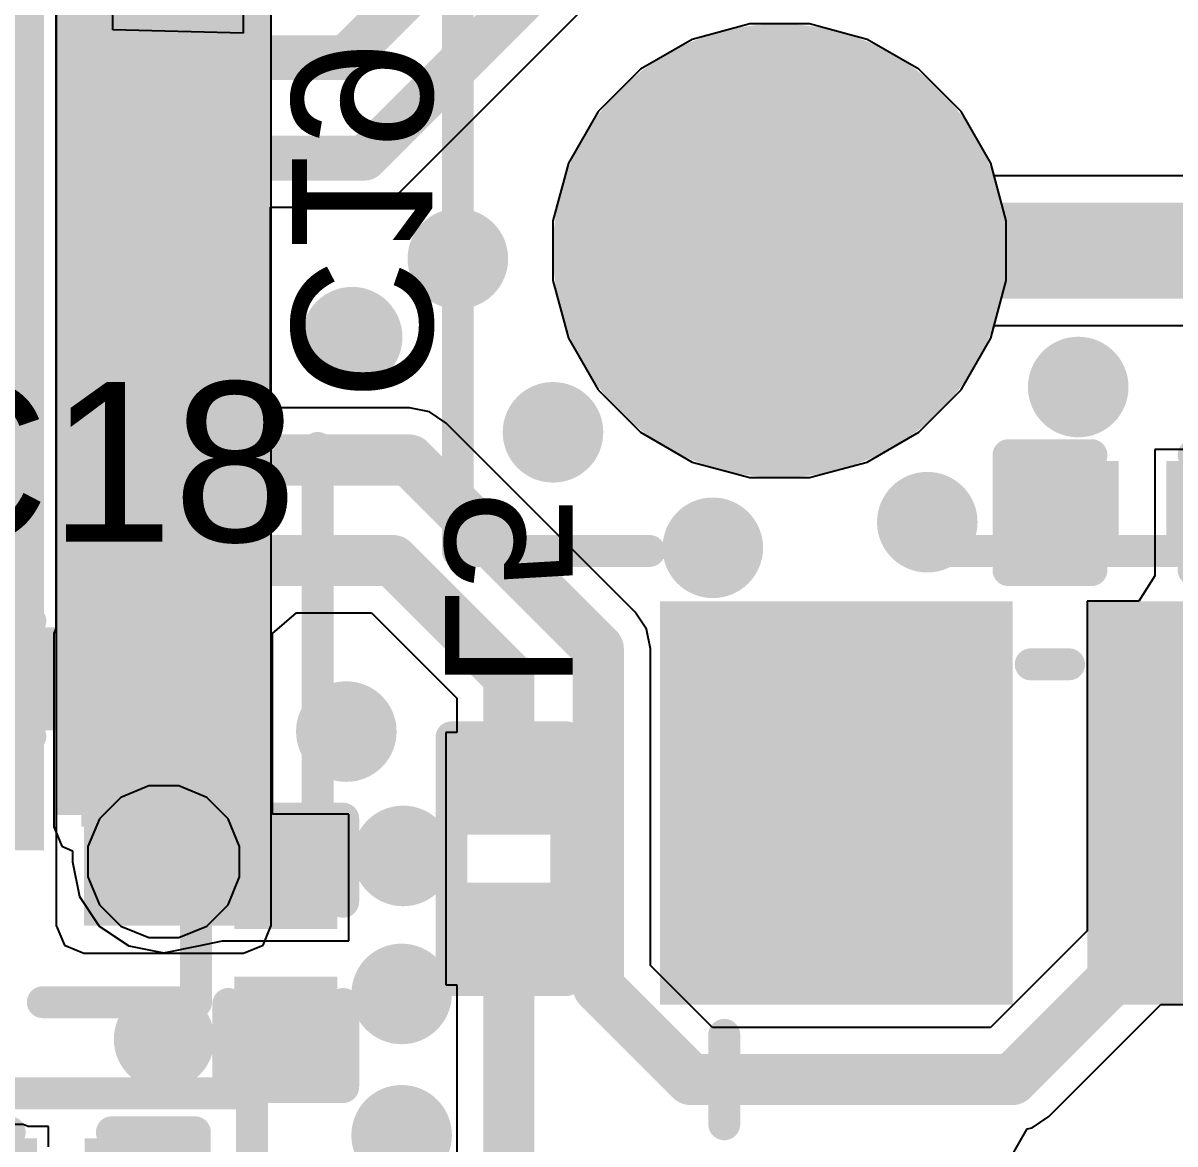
# Model space of a CAD drawing. Header units: millimetres. Extents: x -0.24 to 4.31, y -0.01 to 3.37.
# Drawn here: x 0.3059 to 0.4863, y 0.3242 to 0.4996 of the extents above; entities that cross this region are included whole.
import ezdxf

# ---------------------------------------------------------------- set-up
doc = ezdxf.new("R2010")
doc.units = ezdxf.units.MM
doc.header["$MEASUREMENT"] = 0
for name, color, linetype in [('BottomLayer', 5, 'Continuous'), ('BottomOverlay', 54, 'Continuous'), ('BottomPaste', 16, 'Continuous'), ('BottomSolder', 6, 'Continuous'), ('MidLayer1', 16, 'Continuous'), ('MidLayer2', 76, 'Continuous'), ('MultiLayer', 9, 'Continuous'), ('PadHoleLayer', 156, 'Continuous'), ('TopLayer', 1, 'Continuous'), ('TopOverlay', 2, 'Continuous'), ('TopPaste', 8, 'Continuous'), ('TopSolder', 216, 'Continuous'), ('ViaHoleLayer', 16, 'Continuous')]:
    doc.layers.add(name, color=color, linetype=linetype)
doc.styles.add('Arial', font='arial.ttf', dxfattribs={"height": 0.2})

# ---------------------------------------------------------------- blocks, each defined once
blk = doc.blocks.new('IND_0201_B_3')
at = {"layer": 'BottomLayer'}
for points in [[(-0.01574795, 0.0059055), (-0.00590545, 0.0059055), (-0.00590545, -0.0059055), (-0.01574795, -0.0059055)], [(0.00590555, 0.0059055), (0.01574805, 0.0059055), (0.01574805, -0.0059055), (0.00590555, -0.0059055)]]:
    blk.add_hatch(color=5, dxfattribs=at).paths.add_polyline_path(points)
at = {"layer": 'BottomPaste'}
for points in [[(-0.01574795, 0.0059055), (-0.00590545, 0.0059055), (-0.00590545, -0.0059055), (-0.01574795, -0.0059055)], [(0.00590555, 0.0059055), (0.01574805, 0.0059055), (0.01574805, -0.0059055), (0.00590555, -0.0059055)]]:
    blk.add_hatch(color=16, dxfattribs=at).paths.add_polyline_path(points)
at = {"layer": 'BottomSolder'}
for points in [[(-0.01791335, 0.0080709), (-0.00374005, 0.0080709), (-0.00374005, -0.0080709), (-0.01791335, -0.0080709)], [(0.00374015, 0.0080709), (0.01791345, 0.0080709), (0.01791345, -0.0080709), (0.00374015, -0.0080709)]]:
    blk.add_hatch(color=6, dxfattribs=at).paths.add_polyline_path(points)
at = {"layer": 'BottomOverlay', "const_width": 0.005}
for points in [[(-0.019, -0.009), (-0.019, 0.009)], [(0.019, 0.009), (-0.019, 0.009)], [(0.019, -0.009), (0.019, 0.009)], [(0.019, -0.009), (-0.019, -0.009)]]:
    blk.add_lwpolyline(points, dxfattribs=at)
at = {"layer": 'BottomOverlay', "const_width": 0.0025}
for points in [[(-0.02025, 0.009, 1), (-0.01775, 0.009, 1)], [(-0.02025, 0.009, 1), (-0.01775, 0.009, 1)], [(0.01775, 0.009, 1), (0.02025, 0.009, 1)], [(0.01775, 0.009, 1), (0.02025, 0.009, 1)], [(-0.02025, -0.009, 1), (-0.01775, -0.009, 1)], [(-0.02025, -0.009, 1), (-0.01775, -0.009, 1)], [(0.01775, -0.009, 1), (0.02025, -0.009, 1)], [(0.01775, -0.009, 1), (0.02025, -0.009, 1)]]:
    blk.add_lwpolyline(points, format="xyb", close=True, dxfattribs=at)
blk = doc.blocks.new('CAP_0201_B_9')
at = {"layer": 'BottomLayer'}
for points in [[(-0.0177165, 0.0059055), (-0.0059055, 0.0059055), (-0.0059055, -0.0059055), (-0.0177165, -0.0059055)], [(0.0059055, 0.0059055), (0.0177165, 0.0059055), (0.0177165, -0.0059055), (0.0059055, -0.0059055)]]:
    blk.add_hatch(color=5, dxfattribs=at).paths.add_polyline_path(points)
at = {"layer": 'BottomPaste'}
for points in [[(-0.0177165, 0.0059055), (-0.0059055, 0.0059055), (-0.0059055, -0.0059055), (-0.0177165, -0.0059055)], [(0.0059055, 0.0059055), (0.0177165, 0.0059055), (0.0177165, -0.0059055), (0.0059055, -0.0059055)]]:
    blk.add_hatch(color=16, dxfattribs=at).paths.add_polyline_path(points)
at = {"layer": 'BottomSolder'}
for points in [[(-0.0198819, 0.0080709), (-0.0037401, 0.0080709), (-0.0037401, -0.0080709), (-0.0198819, -0.0080709)], [(0.0037401, 0.0080709), (0.0198819, 0.0080709), (0.0198819, -0.0080709), (0.0037401, -0.0080709)]]:
    blk.add_hatch(color=6, dxfattribs=at).paths.add_polyline_path(points)
at = {"layer": 'BottomOverlay', "const_width": 0.005}
for points in [[(-0.008, 0.009), (-0.021, 0.009)], [(-0.021, 0.009), (-0.021, -0.009)], [(0.021, 0.009), (0.008, 0.009)], [(0.021, 0.009), (0.021, -0.009)], [(-0.008, -0.009), (-0.021, -0.009)], [(0.021, -0.009), (0.008, -0.009)]]:
    blk.add_lwpolyline(points, dxfattribs=at)
at = {"layer": 'BottomOverlay', "const_width": 0.0025}
for points in [[(-0.02225, 0.009, 1), (-0.01975, 0.009, 1)], [(-0.02225, 0.009, 1), (-0.01975, 0.009, 1)], [(-0.00925, 0.009, 1), (-0.00675, 0.009, 1)], [(0.00675, 0.009, 1), (0.00925, 0.009, 1)], [(0.01975, 0.009, 1), (0.02225, 0.009, 1)], [(0.01975, 0.009, 1), (0.02225, 0.009, 1)], [(-0.02225, -0.009, 1), (-0.01975, -0.009, 1)], [(-0.02225, -0.009, 1), (-0.01975, -0.009, 1)], [(-0.00925, -0.009, 1), (-0.00675, -0.009, 1)], [(0.00675, -0.009, 1), (0.00925, -0.009, 1)], [(0.01975, -0.009, 1), (0.02225, -0.009, 1)], [(0.01975, -0.009, 1), (0.02225, -0.009, 1)]]:
    blk.add_lwpolyline(points, format="xyb", close=True, dxfattribs=at)
blk = doc.blocks.new('HF32FA_G_005_HSL1_25')
at = {"layer": 'BottomLayer'}
h = blk.add_hatch(color=5, dxfattribs=at)
edge = h.paths.add_edge_path()
edge.add_arc((-0.3, 0.1496063), 0.031496, 0, 360)
at = {"layer": 'BottomSolder'}
h = blk.add_hatch(color=6, dxfattribs=at)
edge = h.paths.add_edge_path()
edge.add_arc((-0.3, 0.1496063), 0.035496, 0, 360)
at = {"layer": 'MidLayer1'}
h = blk.add_hatch(color=16, dxfattribs=at)
edge = h.paths.add_edge_path()
edge.add_arc((-0.3, 0.1496063), 0.031496, 0, 360)
at = {"layer": 'MidLayer2'}
h = blk.add_hatch(color=76, dxfattribs=at)
edge = h.paths.add_edge_path()
edge.add_arc((-0.3, 0.1496063), 0.031496, 0, 360)
at = {"layer": 'MultiLayer'}
h = blk.add_hatch(color=9, dxfattribs=at)
edge = h.paths.add_edge_path()
edge.add_arc((-0.3, 0.1496063), 0.031496, 0, 360)
at = {"layer": 'PadHoleLayer'}
h = blk.add_hatch(color=156, dxfattribs=at)
edge = h.paths.add_edge_path()
edge.add_arc((-0.3, 0.1496063), 0.0177165, 0, 360)
at = {"layer": 'TopLayer'}
h = blk.add_hatch(color=1, dxfattribs=at)
edge = h.paths.add_edge_path()
edge.add_arc((-0.3, 0.1496063), 0.031496, 0, 360)
at = {"layer": 'TopSolder'}
h = blk.add_hatch(color=216, dxfattribs=at)
edge = h.paths.add_edge_path()
edge.add_arc((-0.3, 0.1496063), 0.035496, 0, 360)
at = {"layer": 'TopOverlay', "const_width": 0.005}
for points in [[(-0.347, 0.2), (-0.347, 0.17)], [(-0.347, 0.2), (0.347, 0.2)], [(-0.347, 0.1292126), (-0.347, -0.127)]]:
    blk.add_lwpolyline(points, dxfattribs=at)
at = {"layer": 'TopOverlay', "const_width": 0.0025}
for points in [[(-0.34825, 0.2, 1), (-0.34575, 0.2, 1)], [(-0.34825, 0.2, 1), (-0.34575, 0.2, 1)], [(-0.34825, 0.17, 1), (-0.34575, 0.17, 1)], [(-0.34825, 0.1292126, 1), (-0.34575, 0.1292126, 1)]]:
    blk.add_lwpolyline(points, format="xyb", close=True, dxfattribs=at)
blk = doc.blocks.new('QFNWB_56__7_7__B_33')
at = {"layer": 'BottomLayer'}
for points in [[(-0.0980315, -0.1220473), (-0.0980315, -0.1476379), (-0.1066929, -0.1476379), (-0.1066929, -0.1220473)], [(-0.0822835, -0.1220473), (-0.0822835, -0.1476379), (-0.0909449, -0.1476379), (-0.0909449, -0.1220473)], [(-0.0665355, -0.1220473), (-0.0665355, -0.1476379), (-0.0751969, -0.1476379), (-0.0751969, -0.1220473)], [(-0.0507874, -0.1220473), (-0.0507874, -0.1476379), (-0.0594488, -0.1476379), (-0.0594488, -0.1220473)], [(-0.0350394, -0.1220473), (-0.0350394, -0.1476379), (-0.0437008, -0.1476379), (-0.0437008, -0.1220473)], [(-0.0192913, -0.1220473), (-0.0192913, -0.1476379), (-0.0279527, -0.1476379), (-0.0279527, -0.1220473)], [(-0.003543300000000001, -0.1220473), (-0.003543299999999999, -0.1476379), (-0.0122047, -0.1476379), (-0.0122047, -0.1220473)], [(0.0122047, -0.1220473), (0.0122047, -0.1476379), (0.003543300000000001, -0.1476379), (0.003543299999999999, -0.1220473)]]:
    blk.add_hatch(color=5, dxfattribs=at).paths.add_polyline_path(points)
at = {"layer": 'BottomPaste'}
for points in [[(-0.0980315, -0.1220473), (-0.0980315, -0.1476379), (-0.1066929, -0.1476379), (-0.1066929, -0.1220473)], [(-0.0822835, -0.1220473), (-0.0822835, -0.1476379), (-0.0909449, -0.1476379), (-0.0909449, -0.1220473)], [(-0.0665355, -0.1220473), (-0.0665355, -0.1476379), (-0.0751969, -0.1476379), (-0.0751969, -0.1220473)], [(-0.0507874, -0.1220473), (-0.0507874, -0.1476379), (-0.0594488, -0.1476379), (-0.0594488, -0.1220473)], [(-0.0350394, -0.1220473), (-0.0350394, -0.1476379), (-0.0437008, -0.1476379), (-0.0437008, -0.1220473)], [(-0.0192913, -0.1220473), (-0.0192913, -0.1476379), (-0.0279527, -0.1476379), (-0.0279527, -0.1220473)], [(-0.003543300000000001, -0.1220473), (-0.003543299999999999, -0.1476379), (-0.0122047, -0.1476379), (-0.0122047, -0.1220473)], [(0.0122047, -0.1220473), (0.0122047, -0.1476379), (0.003543300000000001, -0.1476379), (0.003543299999999999, -0.1220473)]]:
    blk.add_hatch(color=16, dxfattribs=at).paths.add_polyline_path(points)
at = {"layer": 'BottomSolder'}
for points in [[(0.1162047, 0.1162046), (0.1162047, -0.1162048), (-0.1162047, -0.1162048), (-0.1162047, 0.1162046)], [(-0.0940315, -0.1180473), (-0.0940315, -0.1516379), (-0.1106929, -0.1516379), (-0.1106929, -0.1180473)], [(-0.0782835, -0.1180473), (-0.0782835, -0.1516379), (-0.0949449, -0.1516379), (-0.0949449, -0.1180473)], [(-0.0625355, -0.1180473), (-0.0625355, -0.1516379), (-0.0791969, -0.1516379), (-0.0791969, -0.1180473)], [(-0.0467874, -0.1180473), (-0.0467874, -0.1516379), (-0.0634488, -0.1516379), (-0.0634488, -0.1180473)], [(-0.0310394, -0.1180473), (-0.0310394, -0.1516379), (-0.0477008, -0.1516379), (-0.0477008, -0.1180473)], [(-0.0152913, -0.1180473), (-0.0152913, -0.1516379), (-0.0319527, -0.1516379), (-0.0319527, -0.1180473)], [(0.0004566999999999985, -0.1180473), (0.0004567000000000015, -0.1516379), (-0.0162047, -0.1516379), (-0.0162047, -0.1180473)], [(0.0162047, -0.1180473), (0.0162047, -0.1516379), (-0.0004566999999999985, -0.1516379), (-0.0004567000000000015, -0.1180473)]]:
    blk.add_hatch(color=6, dxfattribs=at).paths.add_polyline_path(points)
at = {"layer": 'BottomOverlay', "const_width": 0.005}
for points in [[(-0.14, -0.1160001), (-0.14, -0.1400001)], [(-0.14, -0.1400001), (-0.115, -0.1400001)]]:
    blk.add_lwpolyline(points, dxfattribs=at)
at = {"layer": 'BottomOverlay', "const_width": 0.0025}
for points in [[(-0.14125, -0.1160001, 1), (-0.13875, -0.1160001, 1)], [(-0.14125, -0.1400001, 1), (-0.13875, -0.1400001, 1)], [(-0.14125, -0.1400001, 1), (-0.13875, -0.1400001, 1)], [(-0.11625, -0.1400001, 1), (-0.11375, -0.1400001, 1)]]:
    blk.add_lwpolyline(points, format="xyb", close=True, dxfattribs=at)
blk = doc.blocks.new('CAP_0201_37')
at = {"layer": 'TopLayer'}
for points in [[(-0.0177165, 0.0059055), (-0.0059055, 0.0059055), (-0.0059055, -0.0059055), (-0.0177165, -0.0059055)], [(0.0059055, 0.0059055), (0.0177165, 0.0059055), (0.0177165, -0.0059055), (0.0059055, -0.0059055)]]:
    blk.add_hatch(color=1, dxfattribs=at).paths.add_polyline_path(points)
at = {"layer": 'TopPaste'}
for points in [[(-0.0177165, 0.0059055), (-0.0059055, 0.0059055), (-0.0059055, -0.0059055), (-0.0177165, -0.0059055)], [(0.0059055, 0.0059055), (0.0177165, 0.0059055), (0.0177165, -0.0059055), (0.0059055, -0.0059055)]]:
    blk.add_hatch(color=8, dxfattribs=at).paths.add_polyline_path(points)
at = {"layer": 'TopSolder'}
for points in [[(-0.0198819, 0.0080709), (-0.0037401, 0.0080709), (-0.0037401, -0.0080709), (-0.0198819, -0.0080709)], [(0.0037401, 0.0080709), (0.0198819, 0.0080709), (0.0198819, -0.0080709), (0.0037401, -0.0080709)]]:
    blk.add_hatch(color=216, dxfattribs=at).paths.add_polyline_path(points)
at = {"layer": 'TopOverlay', "const_width": 0.005}
for points in [[(-0.021, 0.009), (-0.008, 0.009)], [(-0.021, -0.009), (-0.021, 0.009)], [(0.008, 0.009), (0.021, 0.009)], [(0.021, -0.009), (0.021, 0.009)], [(-0.021, -0.009), (-0.008, -0.009)], [(0.008, -0.009), (0.021, -0.009)]]:
    blk.add_lwpolyline(points, dxfattribs=at)
at = {"layer": 'TopOverlay', "const_width": 0.0025}
for points in [[(-0.02225, 0.009, 1), (-0.01975, 0.009, 1)], [(-0.02225, 0.009, 1), (-0.01975, 0.009, 1)], [(-0.00925, 0.009, 1), (-0.00675, 0.009, 1)], [(0.00675, 0.009, 1), (0.00925, 0.009, 1)], [(0.01975, 0.009, 1), (0.02225, 0.009, 1)], [(0.01975, 0.009, 1), (0.02225, 0.009, 1)], [(-0.02225, -0.009, 1), (-0.01975, -0.009, 1)], [(-0.02225, -0.009, 1), (-0.01975, -0.009, 1)], [(-0.00925, -0.009, 1), (-0.00675, -0.009, 1)], [(0.00675, -0.009, 1), (0.00925, -0.009, 1)], [(0.01975, -0.009, 1), (0.02225, -0.009, 1)], [(0.01975, -0.009, 1), (0.02225, -0.009, 1)]]:
    blk.add_lwpolyline(points, format="xyb", close=True, dxfattribs=at)
blk = doc.blocks.new('X322540MPB4SI__B_39')
at = {"layer": 'BottomLayer'}
for points in [[(-0.07086615, 0.05708655), (-0.01574805, 0.05708655), (-0.01574805, 0.00984245), (-0.07086615, 0.00984245)], [(0.01574805, 0.05708655), (0.07086615, 0.05708655), (0.07086615, 0.00984245), (0.01574805, 0.00984245)], [(-0.07086615, -0.00984255), (-0.01574805, -0.00984255), (-0.01574805, -0.05708665), (-0.07086615, -0.05708665)], [(0.01574805, -0.00984255), (0.07086615, -0.00984255), (0.07086615, -0.05708665), (0.01574805, -0.05708665)]]:
    blk.add_hatch(color=5, dxfattribs=at).paths.add_polyline_path(points)
at = {"layer": 'BottomPaste'}
for points in [[(-0.07086615, 0.05708655), (-0.01574805, 0.05708655), (-0.01574805, 0.00984245), (-0.07086615, 0.00984245)], [(0.01574805, 0.05708655), (0.07086615, 0.05708655), (0.07086615, 0.00984245), (0.01574805, 0.00984245)], [(-0.07086615, -0.00984255), (-0.01574805, -0.00984255), (-0.01574805, -0.05708665), (-0.07086615, -0.05708665)], [(0.01574805, -0.00984255), (0.07086615, -0.00984255), (0.07086615, -0.05708665), (0.01574805, -0.05708665)]]:
    blk.add_hatch(color=16, dxfattribs=at).paths.add_polyline_path(points)
at = {"layer": 'BottomSolder'}
for points in [[(-0.07486615, 0.06108655), (-0.01174805, 0.06108655), (-0.01174805, 0.00584245), (-0.07486615, 0.00584245)], [(0.01174805, 0.06108655), (0.07486615, 0.06108655), (0.07486615, 0.00584245), (0.01174805, 0.00584245)], [(-0.07486615, -0.00584255), (-0.01174805, -0.00584255), (-0.01174805, -0.06108665), (-0.07486615, -0.06108665)], [(0.01174805, -0.00584255), (0.07486615, -0.00584255), (0.07486615, -0.06108665), (0.01174805, -0.06108665)]]:
    blk.add_hatch(color=6, dxfattribs=at).paths.add_polyline_path(points)
at = {"layer": 'BottomOverlay', "const_width": 0.005}
for points in [[(-0.007, 0.0509999), (0.007, 0.0509999)], [(-0.065, 0.003), (-0.065, -0.003)], [(0.065, 0.003), (0.065, -0.003)], [(-0.007, -0.051), (0.007, -0.051)]]:
    blk.add_lwpolyline(points, dxfattribs=at)
at = {"layer": 'BottomOverlay', "const_width": 0.0025}
for points in [[(-0.00825, 0.0509999, 1), (-0.00575, 0.0509999, 1)], [(0.00575, 0.0509999, 1), (0.00825, 0.0509999, 1)], [(-0.06625, 0.003, 1), (-0.06375, 0.003, 1)], [(0.06375, 0.003, 1), (0.06625, 0.003, 1)], [(-0.06625, -0.003, 1), (-0.06375, -0.003, 1)], [(0.06375, -0.003, 1), (0.06625, -0.003, 1)], [(-0.00825, -0.051, 1), (-0.00575, -0.051, 1)], [(0.00575, -0.051, 1), (0.00825, -0.051, 1)]]:
    blk.add_lwpolyline(points, format="xyb", close=True, dxfattribs=at)
blk = doc.blocks.new('SOT_23_B_55')
at = {"layer": 'BottomLayer'}
for points in [[(-0.05354335, 0.05748035), (-0.02125985, 0.05748035), (-0.02125985, 0.02125985), (-0.05354335, 0.02125985)], [(0.02125985, 0.05748035), (0.05354335, 0.05748035), (0.05354335, 0.02125985), (0.02125985, 0.02125985)], [(-0.01614175, -0.02125985), (0.01614175, -0.02125985), (0.01614175, -0.05748035), (-0.01614175, -0.05748035)]]:
    blk.add_hatch(color=5, dxfattribs=at).paths.add_polyline_path(points)
at = {"layer": 'BottomPaste'}
for points in [[(-0.05354335, 0.05748035), (-0.02125985, 0.05748035), (-0.02125985, 0.02125985), (-0.05354335, 0.02125985)], [(0.02125985, 0.05748035), (0.05354335, 0.05748035), (0.05354335, 0.02125985), (0.02125985, 0.02125985)], [(-0.01614175, -0.02125985), (0.01614175, -0.02125985), (0.01614175, -0.05748035), (-0.01614175, -0.05748035)]]:
    blk.add_hatch(color=16, dxfattribs=at).paths.add_polyline_path(points)
at = {"layer": 'BottomSolder'}
for points in [[(-0.05754335, 0.06148035), (-0.01725985, 0.06148035), (-0.01725985, 0.01725985), (-0.05754335, 0.01725985)], [(0.01725985, 0.06148035), (0.05754335, 0.06148035), (0.05754335, 0.01725985), (0.01725985, 0.01725985)], [(-0.02014175, -0.01725985), (0.02014175, -0.01725985), (0.02014175, -0.06148035), (-0.02014175, -0.06148035)]]:
    blk.add_hatch(color=6, dxfattribs=at).paths.add_polyline_path(points)
at = {"layer": 'BottomOverlay', "const_width": 0.005}
for points in [[(-0.066, 0.041), (-0.066, 0.051)], [(-0.066, 0.051), (-0.061, 0.046)], [(-0.066, 0.041), (-0.061, 0.046)], [(-0.013, 0.031), (0.013, 0.031)], [(-0.061, -0.032), (-0.061, 0.023)], [(0.061, -0.032), (0.061, 0.023)], [(-0.061, -0.032), (-0.022, -0.032)], [(0.022, -0.032), (0.061, -0.032)]]:
    blk.add_lwpolyline(points, dxfattribs=at)
at = {"layer": 'BottomOverlay', "const_width": 0.0025}
for points in [[(-0.06725, 0.051, 1), (-0.06475, 0.051, 1)], [(-0.06725, 0.051, 1), (-0.06475, 0.051, 1)], [(-0.06225, 0.046, 1), (-0.05975, 0.046, 1)], [(-0.06225, 0.046, 1), (-0.05975, 0.046, 1)], [(-0.06725, 0.041, 1), (-0.06475, 0.041, 1)], [(-0.06725, 0.041, 1), (-0.06475, 0.041, 1)], [(-0.01425, 0.031, 1), (-0.01175, 0.031, 1)], [(0.01175, 0.031, 1), (0.01425, 0.031, 1)], [(-0.06225, 0.023, 1), (-0.05975, 0.023, 1)], [(0.05975, 0.023, 1), (0.06225, 0.023, 1)], [(-0.06225, -0.032, 1), (-0.05975, -0.032, 1)], [(-0.06225, -0.032, 1), (-0.05975, -0.032, 1)], [(-0.02325, -0.032, 1), (-0.02075, -0.032, 1)], [(0.02075, -0.032, 1), (0.02325, -0.032, 1)], [(0.05975, -0.032, 1), (0.06225, -0.032, 1)], [(0.05975, -0.032, 1), (0.06225, -0.032, 1)]]:
    blk.add_lwpolyline(points, format="xyb", close=True, dxfattribs=at)
blk = doc.blocks.new('CAP_0201_B_64')
at = {"layer": 'BottomLayer'}
for points in [[(-0.0177165, 0.0059055), (-0.0059055, 0.0059055), (-0.0059055, -0.0059055), (-0.0177165, -0.0059055)], [(0.0059055, 0.0059055), (0.0177165, 0.0059055), (0.0177165, -0.0059055), (0.0059055, -0.0059055)]]:
    blk.add_hatch(color=5, dxfattribs=at).paths.add_polyline_path(points)
at = {"layer": 'BottomPaste'}
for points in [[(-0.0177165, 0.0059055), (-0.0059055, 0.0059055), (-0.0059055, -0.0059055), (-0.0177165, -0.0059055)], [(0.0059055, 0.0059055), (0.0177165, 0.0059055), (0.0177165, -0.0059055), (0.0059055, -0.0059055)]]:
    blk.add_hatch(color=16, dxfattribs=at).paths.add_polyline_path(points)
at = {"layer": 'BottomSolder'}
for points in [[(-0.0198819, 0.0080709), (-0.0037401, 0.0080709), (-0.0037401, -0.0080709), (-0.0198819, -0.0080709)], [(0.0037401, 0.0080709), (0.0198819, 0.0080709), (0.0198819, -0.0080709), (0.0037401, -0.0080709)]]:
    blk.add_hatch(color=6, dxfattribs=at).paths.add_polyline_path(points)
at = {"layer": 'BottomOverlay', "const_width": 0.005}
for points in [[(-0.021, 0.009), (-0.008, 0.009)], [(-0.021, -0.009), (-0.021, 0.009)], [(0.008, 0.009), (0.021, 0.009)], [(0.021, -0.009), (0.021, 0.009)], [(-0.021, -0.009), (-0.008, -0.009)], [(0.008, -0.009), (0.021, -0.009)]]:
    blk.add_lwpolyline(points, dxfattribs=at)
at = {"layer": 'BottomOverlay', "const_width": 0.0025}
for points in [[(-0.02225, 0.009, 1), (-0.01975, 0.009, 1)], [(-0.02225, 0.009, 1), (-0.01975, 0.009, 1)], [(-0.00925, 0.009, 1), (-0.00675, 0.009, 1)], [(0.00675, 0.009, 1), (0.00925, 0.009, 1)], [(0.01975, 0.009, 1), (0.02225, 0.009, 1)], [(0.01975, 0.009, 1), (0.02225, 0.009, 1)], [(-0.02225, -0.009, 1), (-0.01975, -0.009, 1)], [(-0.02225, -0.009, 1), (-0.01975, -0.009, 1)], [(-0.00925, -0.009, 1), (-0.00675, -0.009, 1)], [(0.00675, -0.009, 1), (0.00925, -0.009, 1)], [(0.01975, -0.009, 1), (0.02225, -0.009, 1)], [(0.01975, -0.009, 1), (0.02225, -0.009, 1)]]:
    blk.add_lwpolyline(points, format="xyb", close=True, dxfattribs=at)
blk = doc.blocks.new('CAP_0201_B_69')
at = {"layer": 'BottomLayer'}
for points in [[(-0.0177165, 0.0059055), (-0.0059055, 0.0059055), (-0.0059055, -0.0059055), (-0.0177165, -0.0059055)], [(0.0059055, 0.0059055), (0.0177165, 0.0059055), (0.0177165, -0.0059055), (0.0059055, -0.0059055)]]:
    blk.add_hatch(color=5, dxfattribs=at).paths.add_polyline_path(points)
at = {"layer": 'BottomPaste'}
for points in [[(-0.0177165, 0.0059055), (-0.0059055, 0.0059055), (-0.0059055, -0.0059055), (-0.0177165, -0.0059055)], [(0.0059055, 0.0059055), (0.0177165, 0.0059055), (0.0177165, -0.0059055), (0.0059055, -0.0059055)]]:
    blk.add_hatch(color=16, dxfattribs=at).paths.add_polyline_path(points)
at = {"layer": 'BottomSolder'}
for points in [[(-0.0198819, 0.0080709), (-0.0037401, 0.0080709), (-0.0037401, -0.0080709), (-0.0198819, -0.0080709)], [(0.0037401, 0.0080709), (0.0198819, 0.0080709), (0.0198819, -0.0080709), (0.0037401, -0.0080709)]]:
    blk.add_hatch(color=6, dxfattribs=at).paths.add_polyline_path(points)
at = {"layer": 'BottomOverlay', "const_width": 0.005}
for points in [[(-0.021, 0.009), (-0.021, -0.009)], [(-0.021, 0.009), (-0.008, 0.009)], [(0.008, 0.009), (0.021, 0.009)], [(0.021, 0.009), (0.021, -0.009)], [(-0.021, -0.009), (-0.008, -0.009)], [(0.008, -0.009), (0.021, -0.009)]]:
    blk.add_lwpolyline(points, dxfattribs=at)
at = {"layer": 'BottomOverlay', "const_width": 0.0025}
for points in [[(-0.02225, 0.009, 1), (-0.01975, 0.009, 1)], [(-0.02225, 0.009, 1), (-0.01975, 0.009, 1)], [(-0.00925, 0.009, 1), (-0.00675, 0.009, 1)], [(0.00675, 0.009, 1), (0.00925, 0.009, 1)], [(0.01975, 0.009, 1), (0.02225, 0.009, 1)], [(0.01975, 0.009, 1), (0.02225, 0.009, 1)], [(-0.02225, -0.009, 1), (-0.01975, -0.009, 1)], [(-0.02225, -0.009, 1), (-0.01975, -0.009, 1)], [(-0.00925, -0.009, 1), (-0.00675, -0.009, 1)], [(0.00675, -0.009, 1), (0.00925, -0.009, 1)], [(0.01975, -0.009, 1), (0.02225, -0.009, 1)], [(0.01975, -0.009, 1), (0.02225, -0.009, 1)]]:
    blk.add_lwpolyline(points, format="xyb", close=True, dxfattribs=at)

msp = doc.modelspace()

# ---------------------------------------------------------------- hatches: boundary and pattern name
at = {"layer": 'BottomLayer'}
h = msp.add_hatch(color=5, dxfattribs=at)
edge = h.paths.add_edge_path()
edge.add_arc((0.3740005, 0.4627407), 0.007874, 0, 360)
h = msp.add_hatch(color=5, dxfattribs=at)
edge = h.paths.add_edge_path()
edge.add_arc((0.3574448, 0.4504654), 0.007874, 0, 360)
h = msp.add_hatch(color=5, dxfattribs=at)
edge = h.paths.add_edge_path()
edge.add_arc((0.4711497, 0.4426619), 0.007874, 0, 360)
h = msp.add_hatch(color=5, dxfattribs=at)
edge = h.paths.add_edge_path()
edge.add_arc((0.3888982, 0.4355753), 0.007874, 0, 360)
h = msp.add_hatch(color=5, dxfattribs=at)
edge = h.paths.add_edge_path()
edge.add_arc((0.4475116, 0.4215076), 0.007874, 0, 360)
h = msp.add_hatch(color=5, dxfattribs=at)
edge = h.paths.add_edge_path()
edge.add_arc((0.4139258, 0.4174965), 0.007874, 0, 360)
msp.add_hatch(color=5, dxfattribs=at).paths.add_polyline_path([(0.3150482, 0.3738354), (0.3406388, 0.3738354), (0.3406388, 0.4040792), (0.3150482, 0.4040792)])
h = msp.add_hatch(color=5, dxfattribs=at)
edge = h.paths.add_edge_path()
edge.add_arc((0.3565323, 0.3887278), 0.007874, 0, 360)
h = msp.add_hatch(color=5, dxfattribs=at)
edge = h.paths.add_edge_path()
edge.add_arc((0.365414, 0.3692622), 0.007874, 0, 360)
h = msp.add_hatch(color=5, dxfattribs=at)
edge = h.paths.add_edge_path()
edge.add_arc((0.327946, 0.3683544), 0.007874, 0, 360)
h = msp.add_hatch(color=5, dxfattribs=at)
edge = h.paths.add_edge_path()
edge.add_arc((0.365192, 0.3476566), 0.007874, 0, 360)
h = msp.add_hatch(color=5, dxfattribs=at)
edge = h.paths.add_edge_path()
edge.add_arc((0.3279972, 0.3405626), 0.007874, 0, 360)
h = msp.add_hatch(color=5, dxfattribs=at)
edge = h.paths.add_edge_path()
edge.add_arc((0.365192, 0.3255276), 0.007874, 0, 360)
at = {"layer": 'MidLayer1'}
h = msp.add_hatch(color=16, dxfattribs=at)
edge = h.paths.add_edge_path()
edge.add_arc((0.3740005, 0.4627407), 0.007874, 0, 360)
h = msp.add_hatch(color=16, dxfattribs=at)
edge = h.paths.add_edge_path()
edge.add_arc((0.3574448, 0.4504654), 0.007874, 0, 360)
h = msp.add_hatch(color=16, dxfattribs=at)
edge = h.paths.add_edge_path()
edge.add_arc((0.4711497, 0.4426619), 0.007874, 0, 360)
h = msp.add_hatch(color=16, dxfattribs=at)
edge = h.paths.add_edge_path()
edge.add_arc((0.3888982, 0.4355753), 0.007874, 0, 360)
h = msp.add_hatch(color=16, dxfattribs=at)
edge = h.paths.add_edge_path()
edge.add_arc((0.4475116, 0.4215076), 0.007874, 0, 360)
h = msp.add_hatch(color=16, dxfattribs=at)
edge = h.paths.add_edge_path()
edge.add_arc((0.4139258, 0.4174965), 0.007874, 0, 360)
h = msp.add_hatch(color=16, dxfattribs=at)
edge = h.paths.add_edge_path()
edge.add_arc((0.3565323, 0.3887278), 0.007874, 0, 360)
h = msp.add_hatch(color=16, dxfattribs=at)
edge = h.paths.add_edge_path()
edge.add_arc((0.365414, 0.3692622), 0.007874, 0, 360)
h = msp.add_hatch(color=16, dxfattribs=at)
edge = h.paths.add_edge_path()
edge.add_arc((0.327946, 0.3683544), 0.007874, 0, 360)
h = msp.add_hatch(color=16, dxfattribs=at)
edge = h.paths.add_edge_path()
edge.add_arc((0.365192, 0.3476566), 0.007874, 0, 360)
h = msp.add_hatch(color=16, dxfattribs=at)
edge = h.paths.add_edge_path()
edge.add_arc((0.3279972, 0.3405626), 0.007874, 0, 360)
h = msp.add_hatch(color=16, dxfattribs=at)
edge = h.paths.add_edge_path()
edge.add_arc((0.365192, 0.3255276), 0.007874, 0, 360)
at = {"layer": 'MidLayer2'}
h = msp.add_hatch(color=76, dxfattribs=at)
edge = h.paths.add_edge_path()
edge.add_arc((0.3740005, 0.4627407), 0.007874, 0, 360)
h = msp.add_hatch(color=76, dxfattribs=at)
edge = h.paths.add_edge_path()
edge.add_arc((0.3574448, 0.4504654), 0.007874, 0, 360)
h = msp.add_hatch(color=76, dxfattribs=at)
edge = h.paths.add_edge_path()
edge.add_arc((0.4711497, 0.4426619), 0.007874, 0, 360)
h = msp.add_hatch(color=76, dxfattribs=at)
edge = h.paths.add_edge_path()
edge.add_arc((0.3888982, 0.4355753), 0.007874, 0, 360)
h = msp.add_hatch(color=76, dxfattribs=at)
edge = h.paths.add_edge_path()
edge.add_arc((0.4475116, 0.4215076), 0.007874, 0, 360)
h = msp.add_hatch(color=76, dxfattribs=at)
edge = h.paths.add_edge_path()
edge.add_arc((0.4139258, 0.4174965), 0.007874, 0, 360)
h = msp.add_hatch(color=76, dxfattribs=at)
edge = h.paths.add_edge_path()
edge.add_arc((0.3565323, 0.3887278), 0.007874, 0, 360)
h = msp.add_hatch(color=76, dxfattribs=at)
edge = h.paths.add_edge_path()
edge.add_arc((0.365414, 0.3692622), 0.007874, 0, 360)
h = msp.add_hatch(color=76, dxfattribs=at)
edge = h.paths.add_edge_path()
edge.add_arc((0.327946, 0.3683544), 0.007874, 0, 360)
h = msp.add_hatch(color=76, dxfattribs=at)
edge = h.paths.add_edge_path()
edge.add_arc((0.365192, 0.3476566), 0.007874, 0, 360)
h = msp.add_hatch(color=76, dxfattribs=at)
edge = h.paths.add_edge_path()
edge.add_arc((0.3279972, 0.3405626), 0.007874, 0, 360)
h = msp.add_hatch(color=76, dxfattribs=at)
edge = h.paths.add_edge_path()
edge.add_arc((0.365192, 0.3255276), 0.007874, 0, 360)
at = {"layer": 'TopLayer'}
msp.add_hatch(color=1, dxfattribs=at).paths.add_polyline_path([(0.3154396, 0.3583652), (0.3404396, 0.3583652), (0.3404396, 0.5716052), (0.3154396, 0.5716052)])
h = msp.add_hatch(color=1, dxfattribs=at)
edge = h.paths.add_edge_path()
edge.add_arc((0.3740005, 0.4627407), 0.007874, 0, 360)
h = msp.add_hatch(color=1, dxfattribs=at)
edge = h.paths.add_edge_path()
edge.add_arc((0.3574448, 0.4504654), 0.007874, 0, 360)
h = msp.add_hatch(color=1, dxfattribs=at)
edge = h.paths.add_edge_path()
edge.add_arc((0.4711497, 0.4426619), 0.007874, 0, 360)
h = msp.add_hatch(color=1, dxfattribs=at)
edge = h.paths.add_edge_path()
edge.add_arc((0.3888982, 0.4355753), 0.007874, 0, 360)
h = msp.add_hatch(color=1, dxfattribs=at)
edge = h.paths.add_edge_path()
edge.add_arc((0.4475116, 0.4215076), 0.007874, 0, 360)
h = msp.add_hatch(color=1, dxfattribs=at)
edge = h.paths.add_edge_path()
edge.add_arc((0.4139258, 0.4174965), 0.007874, 0, 360)
h = msp.add_hatch(color=1, dxfattribs=at)
edge = h.paths.add_edge_path()
edge.add_arc((0.3565323, 0.3887278), 0.007874, 0, 360)
h = msp.add_hatch(color=1, dxfattribs=at)
edge = h.paths.add_edge_path()
edge.add_arc((0.365414, 0.3692622), 0.007874, 0, 360)
h = msp.add_hatch(color=1, dxfattribs=at)
edge = h.paths.add_edge_path()
edge.add_arc((0.327946, 0.3683544), 0.007874, 0, 360)
h = msp.add_hatch(color=1, dxfattribs=at)
edge = h.paths.add_edge_path()
edge.add_arc((0.365192, 0.3476566), 0.007874, 0, 360)
h = msp.add_hatch(color=1, dxfattribs=at)
edge = h.paths.add_edge_path()
edge.add_arc((0.3279972, 0.3405626), 0.007874, 0, 360)
h = msp.add_hatch(color=1, dxfattribs=at)
edge = h.paths.add_edge_path()
edge.add_arc((0.365192, 0.3255276), 0.007874, 0, 360)
at = {"layer": 'ViaHoleLayer'}
h = msp.add_hatch(color=16, dxfattribs=at)
edge = h.paths.add_edge_path()
edge.add_arc((0.3740005, 0.4627407), 0.003937, 0, 360)
h = msp.add_hatch(color=16, dxfattribs=at)
edge = h.paths.add_edge_path()
edge.add_arc((0.3574448, 0.4504654), 0.003937, 0, 360)
h = msp.add_hatch(color=16, dxfattribs=at)
edge = h.paths.add_edge_path()
edge.add_arc((0.4711497, 0.4426619), 0.003937, 0, 360)
h = msp.add_hatch(color=16, dxfattribs=at)
edge = h.paths.add_edge_path()
edge.add_arc((0.3888982, 0.4355753), 0.003937, 0, 360)
h = msp.add_hatch(color=16, dxfattribs=at)
edge = h.paths.add_edge_path()
edge.add_arc((0.4475116, 0.4215076), 0.003937, 0, 360)
h = msp.add_hatch(color=16, dxfattribs=at)
edge = h.paths.add_edge_path()
edge.add_arc((0.4139258, 0.4174965), 0.003937, 0, 360)
h = msp.add_hatch(color=16, dxfattribs=at)
edge = h.paths.add_edge_path()
edge.add_arc((0.3565323, 0.3887278), 0.003937, 0, 360)
h = msp.add_hatch(color=16, dxfattribs=at)
edge = h.paths.add_edge_path()
edge.add_arc((0.327946, 0.3683544), 0.003937, 0, 360)
h = msp.add_hatch(color=16, dxfattribs=at)
edge = h.paths.add_edge_path()
edge.add_arc((0.365414, 0.3692622), 0.003937, 0, 360)
h = msp.add_hatch(color=16, dxfattribs=at)
edge = h.paths.add_edge_path()
edge.add_arc((0.365192, 0.3476566), 0.003937, 0, 360)
h = msp.add_hatch(color=16, dxfattribs=at)
edge = h.paths.add_edge_path()
edge.add_arc((0.3279972, 0.3405626), 0.003937, 0, 360)
h = msp.add_hatch(color=16, dxfattribs=at)
edge = h.paths.add_edge_path()
edge.add_arc((0.365192, 0.3255276), 0.003937, 0, 360)

# ---------------------------------------------------------------- linework, layer by layer
at = {"layer": 'BottomLayer'}
for p, q in [((0.3648163, 0.4730815), (0.4381309, 0.5463962)), ((0.3110482, 0.501654), (0.3110482, 0.45441)), ((0.4197211, 0.4994965), (0.4106933, 0.4970775)), ((0.4290673, 0.4994965), (0.4197211, 0.4994965)), ((0.4380951, 0.4970775), (0.4290673, 0.4994965)), ((0.4106933, 0.4970775), (0.4025991, 0.4924044)), ((0.4461893, 0.4924044), (0.4380951, 0.4970775)), ((0.4025991, 0.4924044), (0.3959903, 0.4857956)), ((0.4527981, 0.4857956), (0.4461893, 0.4924044)), ((0.3959903, 0.4857956), (0.3913172, 0.4777014)), ((0.4574712, 0.4777014), (0.4527981, 0.4857956)), ((0.3913172, 0.4777014), (0.3888982, 0.4686736)), ((0.4580006, 0.4757258), (0.4574712, 0.4777014)), ((0.513159, 0.4757258), (0.4580006, 0.4757258)), ((0.3623355, 0.4714239), (0.3648163, 0.4730815)), ((0.3446388, 0.4394013), (0.3446388, 0.4708418)), ((0.3446388, 0.4708418), (0.3594091, 0.4708418)), ((0.3594091, 0.4708418), (0.3623355, 0.4714239)), ((0.3888982, 0.4686736), (0.3888982, 0.4593274)), ((0.3888982, 0.4593274), (0.3913172, 0.4502996)), ((0.3110482, 0.45441), (0.3110482, 0.4048749)), ((0.4574712, 0.4502996), (0.4580006, 0.4522752)), ((0.4580006, 0.4522752), (0.5138378, 0.4522752)), ((0.3913172, 0.4502996), (0.3959903, 0.4422054)), ((0.4527981, 0.4422054), (0.4574712, 0.4502996)), ((0.3959903, 0.4422054), (0.4025991, 0.4355966)), ((0.4461893, 0.4355966), (0.4527981, 0.4422054)), ((0.3664161, 0.4394013), (0.3446388, 0.4394013)), ((0.3664166, 0.4394014), (0.3664161, 0.4394013)), ((0.3695381, 0.4387804), (0.3664166, 0.4394014)), ((0.3721843, 0.4370123), (0.3695381, 0.4387804)), ((0.4017674, 0.4074291), (0.3721843, 0.4370123)), ((0.4025991, 0.4355966), (0.4106933, 0.4309235)), ((0.4380951, 0.4309235), (0.4461893, 0.4355966)), ((0.5029453, 0.432906), (0.4831343, 0.432906)), ((0.4831343, 0.432906), (0.4831343, 0.4130951)), ((0.4106933, 0.4309235), (0.4197211, 0.4285045)), ((0.4290673, 0.4285045), (0.4380951, 0.4309235)), ((0.4197211, 0.4285045), (0.4290673, 0.4285045)), ((0.4831343, 0.4130951), (0.4806631, 0.4091186)), ((0.4806631, 0.4091186), (0.4725604, 0.4091186)), ((0.4725604, 0.4091186), (0.4725604, 0.357548)), ((0.3449684, 0.4040791), (0.3487068, 0.4073398)), ((0.3487068, 0.4073398), (0.3604505, 0.4073398)), ((0.3604505, 0.4073398), (0.3738433, 0.393947)), ((0.4017677, 0.4074289), (0.4017674, 0.4074291)), ((0.4035358, 0.4047826), (0.4017677, 0.4074289)), ((0.3110482, 0.4048749), (0.3107186, 0.4040792)), ((0.4041567, 0.4016612), (0.4035358, 0.4047826)), ((0.3107186, 0.4040792), (0.3107186, 0.3738354)), ((0.3449684, 0.3758057), (0.3449684, 0.4040791)), ((0.4041567, 0.352133), (0.4041567, 0.4016612)), ((0.3738433, 0.393947), (0.3738433, 0.3885747)), ((0.3738433, 0.3885747), (0.3720945, 0.3885747)), ((0.3720945, 0.3885747), (0.3720945, 0.3707325)), ((0.3569499, 0.3758057), (0.3449684, 0.3758057)), ((0.3569499, 0.3559947), (0.3569499, 0.3758057)), ((0.3107186, 0.3738354), (0.3119867, 0.3707739)), ((0.3119867, 0.3707739), (0.3136717, 0.370076)), ((0.3136717, 0.370076), (0.3136717, 0.3683544)), ((0.3720945, 0.3707325), (0.3720943, 0.3707325)), ((0.3720943, 0.3707325), (0.3720943, 0.366921)), ((0.3136717, 0.3683544), (0.3147583, 0.3628919)), ((0.3720943, 0.366921), (0.3720945, 0.366921)), ((0.3720945, 0.366921), (0.3720945, 0.3490788)), ((0.3147583, 0.3628919), (0.3178525, 0.3582609)), ((0.3178525, 0.3582609), (0.3224835, 0.3551667)), ((0.4725604, 0.357548), (0.4574216, 0.3424092)), ((0.3334084, 0.3551667), (0.3371389, 0.3559946)), ((0.3371389, 0.3559946), (0.337139, 0.3559945)), ((0.337139, 0.3559945), (0.3371391, 0.3559947)), ((0.3371391, 0.3559947), (0.3569499, 0.3559947)), ((0.3224835, 0.3551667), (0.327946, 0.3540801)), ((0.327946, 0.3540801), (0.3334084, 0.3551667)), ((0.4138804, 0.3424092), (0.4041567, 0.352133)), ((0.3720945, 0.3490788), (0.3738433, 0.3490788)), ((0.3738433, 0.3490788), (0.3738433, 0.3195886)), ((0.466568, 0.3284848), (0.4840838, 0.3460006)), ((0.4840838, 0.3460006), (0.5278044, 0.3460006)), ((0.4574216, 0.3424092), (0.4138804, 0.3424092)), ((0.4639218, 0.3267167), (0.466568, 0.3284848)), ((0.3059055, 0.3272351), (0.3036183, 0.3272351)), ((0.3067012, 0.3269055), (0.3059055, 0.3272351)), ((0.3099055, 0.3269055), (0.3067012, 0.3269055)), ((0.3099055, 0.3237012), (0.3099055, 0.3269055)), ((0.4608754, 0.3225044), (0.4631485, 0.3265629)), ((0.4631485, 0.3265629), (0.4639218, 0.3267167))]:
    msp.add_line(p, q, dxfattribs=at)
for points, const_width in [([(0.3594091, 0.4784887), (0.4349635, 0.5540431)], 0.007), ([(0.3565323, 0.4942367), (0.4016424, 0.5393468)], 0.007), ([(0.3278435, 0.4942367), (0.3565323, 0.4942367)], 0.007), ([(0.3278435, 0.4784887), (0.3594091, 0.4784887)], 0.007), ([(0.4243942, 0.4640005), (0.53278, 0.4640005)], 0.015), ([(0.3278435, 0.4312446), (0.3664166, 0.4312446)], 0.008), ([(0.3664166, 0.4312446), (0.396, 0.4016612)], 0.008), ([(0.3278435, 0.4154965), (0.3638292, 0.4154965)], 0.008), ([(0.3638292, 0.4154965), (0.382, 0.3973257)], 0.008), ([(0.396, 0.3487543), (0.396, 0.4016612)], 0.008), ([(0.382, 0.3796535), (0.382, 0.3973257)], 0.008), ([(0.3278435, 0.3840005), (0.327946, 0.383898)], 0.02), ([(0.327946, 0.3683544), (0.327946, 0.383898)], 0.02), ([(0.4805603, 0.3540005), (0.5001824, 0.3736226)], 0.008), ([(0.327946, 0.3683544), (0.3295014, 0.3683544)], 0.01), ([(0.3295014, 0.3683544), (0.3319556, 0.3659002)], 0.01), ([(0.3319556, 0.3659002), (0.3470444, 0.3659002)], 0.01), ([(0.382, 0.3195881), (0.382, 0.358)], 0.008), ([(0.4608003, 0.3342525), (0.4805483, 0.3540005)], 0.008), ([(0.4805483, 0.3540005), (0.4805603, 0.3540005)], 0.008), ([(0.396, 0.3487543), (0.4105018, 0.3342525)], 0.008), ([(0.4105018, 0.3342525), (0.4608003, 0.3342525)], 0.008)]:
    msp.add_lwpolyline(points, dxfattribs=dict(at, const_width=const_width))
for points, const_width in [([(0.3260935, 0.4942367, 1), (0.3295935, 0.4942367, 1)], 0.0035), ([(0.3547823, 0.4942367, 1), (0.3582823, 0.4942367, 1)], 0.0035), ([(0.3547823, 0.4942367, 1), (0.3582823, 0.4942367, 1)], 0.0035), ([(0.3260935, 0.4784887, 1), (0.3295935, 0.4784887, 1)], 0.0035), ([(0.3576591, 0.4784887, 1), (0.3611591, 0.4784887, 1)], 0.0035), ([(0.3576591, 0.4784887, 1), (0.3611591, 0.4784887, 1)], 0.0035), ([(0.4206442, 0.4640005, 1), (0.4281442, 0.4640005, 1)], 0.0075), ([(0.3258435, 0.4312446, 1), (0.3298435, 0.4312446, 1)], 0.004), ([(0.3644166, 0.4312446, 1), (0.3684166, 0.4312446, 1)], 0.004), ([(0.3644166, 0.4312446, 1), (0.3684166, 0.4312446, 1)], 0.004), ([(0.3258435, 0.4154965, 1), (0.3298435, 0.4154965, 1)], 0.004), ([(0.3618292, 0.4154965, 1), (0.3658292, 0.4154965, 1)], 0.004), ([(0.3618292, 0.4154965, 1), (0.3658292, 0.4154965, 1)], 0.004), ([(0.394, 0.4016612, 1), (0.398, 0.4016612, 1)], 0.004), ([(0.394, 0.4016612, 1), (0.398, 0.4016612, 1)], 0.004), ([(0.38, 0.3973257, 1), (0.384, 0.3973257, 1)], 0.004), ([(0.38, 0.3973257, 1), (0.384, 0.3973257, 1)], 0.004), ([(0.3228435, 0.3840005, 1), (0.3328435, 0.3840005, 1)], 0.01), ([(0.322946, 0.383898, 1), (0.332946, 0.383898, 1)], 0.01), ([(0.322946, 0.383898, 1), (0.332946, 0.383898, 1)], 0.01), ([(0.38, 0.3796535, 1), (0.384, 0.3796535, 1)], 0.004), ([(0.322946, 0.3683544, 1), (0.332946, 0.3683544, 1)], 0.01), ([(0.325446, 0.3683544, 1), (0.330446, 0.3683544, 1)], 0.005), ([(0.3270014, 0.3683544, 1), (0.3320014, 0.3683544, 1)], 0.005), ([(0.3270014, 0.3683544, 1), (0.3320014, 0.3683544, 1)], 0.005), ([(0.3294556, 0.3659002, 1), (0.3344556, 0.3659002, 1)], 0.005), ([(0.3294556, 0.3659002, 1), (0.3344556, 0.3659002, 1)], 0.005), ([(0.3445444, 0.3659002, 1), (0.3495444, 0.3659002, 1)], 0.005), ([(0.38, 0.358, 1), (0.384, 0.358, 1)], 0.004), ([(0.4785483, 0.3540005, 1), (0.4825483, 0.3540005, 1)], 0.004), ([(0.4785483, 0.3540005, 1), (0.4825483, 0.3540005, 1)], 0.004), ([(0.4785603, 0.3540005, 1), (0.4825603, 0.3540005, 1)], 0.004), ([(0.4785603, 0.3540005, 1), (0.4825603, 0.3540005, 1)], 0.004), ([(0.394, 0.3487543, 1), (0.398, 0.3487543, 1)], 0.004), ([(0.394, 0.3487543, 1), (0.398, 0.3487543, 1)], 0.004), ([(0.4085018, 0.3342525, 1), (0.4125018, 0.3342525, 1)], 0.004), ([(0.4085018, 0.3342525, 1), (0.4125018, 0.3342525, 1)], 0.004), ([(0.4588003, 0.3342525, 1), (0.4628003, 0.3342525, 1)], 0.004), ([(0.4588003, 0.3342525, 1), (0.4628003, 0.3342525, 1)], 0.004)]:
    msp.add_lwpolyline(points, format="xyb", close=True, dxfattribs=dict(at, const_width=const_width))
at = {"layer": 'BottomOverlay', "const_width": 0.005}
for points in [[(0.3520444, 0.3750892), (0.3520444, 0.4331286)], [(0.098, 0.3320945), (0.34178, 0.3320945)], [(0.34178, 0.203305), (0.34178, 0.3320945)]]:
    msp.add_lwpolyline(points, dxfattribs=at)
at = {"layer": 'BottomOverlay', "const_width": 0.0025}
for points in [[(0.3507944, 0.4331286, 1), (0.3532944, 0.4331286, 1)], [(0.3507944, 0.3750892, 1), (0.3532944, 0.3750892, 1)], [(0.34053, 0.3320945, 1), (0.34303, 0.3320945, 1)], [(0.34053, 0.3320945, 1), (0.34303, 0.3320945, 1)]]:
    msp.add_lwpolyline(points, format="xyb", close=True, dxfattribs=at)
at = {"layer": 'MidLayer1'}
for p, q in [((0.4197211, 0.4994965), (0.4106933, 0.4970775)), ((0.4290673, 0.4994965), (0.4197211, 0.4994965)), ((0.4380951, 0.4970775), (0.4290673, 0.4994965)), ((0.4106933, 0.4970775), (0.4025991, 0.4924044)), ((0.4461893, 0.4924044), (0.4380951, 0.4970775)), ((0.4025991, 0.4924044), (0.3959903, 0.4857956)), ((0.4527981, 0.4857956), (0.4461893, 0.4924044)), ((0.3959903, 0.4857956), (0.3913172, 0.4777014)), ((0.4574712, 0.4777014), (0.4527981, 0.4857956)), ((0.3913172, 0.4777014), (0.3888982, 0.4686736)), ((0.4598902, 0.4686736), (0.4574712, 0.4777014)), ((0.3888982, 0.4686736), (0.3888982, 0.4593274)), ((0.4598902, 0.4593274), (0.4598902, 0.4686736)), ((0.3888982, 0.4593274), (0.3913172, 0.4502996)), ((0.4574712, 0.4502996), (0.4598902, 0.4593274)), ((0.3913172, 0.4502996), (0.3959903, 0.4422054)), ((0.4527981, 0.4422054), (0.4574712, 0.4502996)), ((0.3959903, 0.4422054), (0.4025991, 0.4355966)), ((0.4461893, 0.4355966), (0.4527981, 0.4422054)), ((0.4025991, 0.4355966), (0.4106933, 0.4309235)), ((0.4380951, 0.4309235), (0.4461893, 0.4355966)), ((0.4106933, 0.4309235), (0.4197211, 0.4285045)), ((0.4290673, 0.4285045), (0.4380951, 0.4309235)), ((0.4197211, 0.4285045), (0.4290673, 0.4285045)), ((0.3255841, 0.3802284), (0.3212199, 0.3784207)), ((0.3303079, 0.3802284), (0.3255841, 0.3802284)), ((0.3346721, 0.3784207), (0.3303079, 0.3802284)), ((0.3212199, 0.3784207), (0.3178797, 0.3750805)), ((0.3380123, 0.3750805), (0.3346721, 0.3784207)), ((0.3178797, 0.3750805), (0.316072, 0.3707163)), ((0.33982, 0.3707163), (0.3380123, 0.3750805)), ((0.316072, 0.3707163), (0.316072, 0.3659925)), ((0.33982, 0.3659925), (0.33982, 0.3707163)), ((0.316072, 0.3659925), (0.3178797, 0.3616283)), ((0.3380123, 0.3616283), (0.33982, 0.3659925)), ((0.3178797, 0.3616283), (0.3212199, 0.3582881)), ((0.3346721, 0.3582881), (0.3380123, 0.3616283)), ((0.3212199, 0.3582881), (0.3255841, 0.3564804)), ((0.3303079, 0.3564804), (0.3346721, 0.3582881)), ((0.3255841, 0.3564804), (0.3303079, 0.3564804))]:
    msp.add_line(p, q, dxfattribs=at)
at = {"layer": 'MidLayer2'}
for p, q in [((0.4197211, 0.4994965), (0.4106933, 0.4970775)), ((0.4290673, 0.4994965), (0.4197211, 0.4994965)), ((0.4380951, 0.4970775), (0.4290673, 0.4994965)), ((0.4106933, 0.4970775), (0.4025991, 0.4924044)), ((0.4461893, 0.4924044), (0.4380951, 0.4970775)), ((0.4025991, 0.4924044), (0.3959903, 0.4857956)), ((0.4527981, 0.4857956), (0.4461893, 0.4924044)), ((0.3959903, 0.4857956), (0.3913172, 0.4777014)), ((0.4574712, 0.4777014), (0.4527981, 0.4857956)), ((0.3913172, 0.4777014), (0.3888982, 0.4686736)), ((0.4598902, 0.4686736), (0.4574712, 0.4777014)), ((0.3888982, 0.4686736), (0.3888982, 0.4593274)), ((0.4598902, 0.4593274), (0.4598902, 0.4686736)), ((0.3888982, 0.4593274), (0.3913172, 0.4502996)), ((0.4574712, 0.4502996), (0.4598902, 0.4593274)), ((0.3913172, 0.4502996), (0.3959903, 0.4422054)), ((0.4527981, 0.4422054), (0.4574712, 0.4502996)), ((0.3959903, 0.4422054), (0.4025991, 0.4355966)), ((0.4461893, 0.4355966), (0.4527981, 0.4422054)), ((0.4025991, 0.4355966), (0.4106933, 0.4309235)), ((0.4380951, 0.4309235), (0.4461893, 0.4355966)), ((0.4106933, 0.4309235), (0.4197211, 0.4285045)), ((0.4290673, 0.4285045), (0.4380951, 0.4309235)), ((0.4197211, 0.4285045), (0.4290673, 0.4285045)), ((0.3255841, 0.3802284), (0.3212199, 0.3784207)), ((0.3303079, 0.3802284), (0.3255841, 0.3802284)), ((0.3346721, 0.3784207), (0.3303079, 0.3802284)), ((0.3212199, 0.3784207), (0.3178797, 0.3750805)), ((0.3380123, 0.3750805), (0.3346721, 0.3784207)), ((0.3178797, 0.3750805), (0.316072, 0.3707163)), ((0.33982, 0.3707163), (0.3380123, 0.3750805)), ((0.316072, 0.3707163), (0.316072, 0.3659925)), ((0.33982, 0.3659925), (0.33982, 0.3707163)), ((0.316072, 0.3659925), (0.3178797, 0.3616283)), ((0.3380123, 0.3616283), (0.33982, 0.3659925)), ((0.3178797, 0.3616283), (0.3212199, 0.3582881)), ((0.3346721, 0.3582881), (0.3380123, 0.3616283)), ((0.3212199, 0.3582881), (0.3255841, 0.3564804)), ((0.3303079, 0.3564804), (0.3346721, 0.3582881)), ((0.3255841, 0.3564804), (0.3303079, 0.3564804))]:
    msp.add_line(p, q, dxfattribs=at)
at = {"layer": 'TopLayer'}
for p, q in [((0.31111, 0.5716053), (0.31111, 0.3583652)), ((0.3199624, 0.4985674), (0.3205372, 0.5528981)), ((0.3447692, 0.3583652), (0.3447692, 0.5096603)), ((0.3403729, 0.5084031), (0.3403728, 0.4980476)), ((0.3403728, 0.4980476), (0.3199624, 0.4985674)), ((0.4197211, 0.4994965), (0.4106933, 0.4970775)), ((0.4290673, 0.4994965), (0.4197211, 0.4994965)), ((0.4380951, 0.4970775), (0.4290673, 0.4994965)), ((0.4106933, 0.4970775), (0.4025991, 0.4924044)), ((0.4461893, 0.4924044), (0.4380951, 0.4970775)), ((0.4025991, 0.4924044), (0.3959903, 0.4857956)), ((0.4527981, 0.4857956), (0.4461893, 0.4924044)), ((0.3959903, 0.4857956), (0.3913172, 0.4777014)), ((0.4574712, 0.4777014), (0.4527981, 0.4857956)), ((0.3913172, 0.4777014), (0.3888982, 0.4686736)), ((0.4598902, 0.4686736), (0.4574712, 0.4777014)), ((0.3888982, 0.4686736), (0.3888982, 0.4593274)), ((0.4598902, 0.4593274), (0.4598902, 0.4686736)), ((0.3888982, 0.4593274), (0.3913172, 0.4502996)), ((0.4574712, 0.4502996), (0.4598902, 0.4593274)), ((0.3913172, 0.4502996), (0.3959903, 0.4422054)), ((0.4527981, 0.4422054), (0.4574712, 0.4502996)), ((0.3959903, 0.4422054), (0.4025991, 0.4355966)), ((0.4461893, 0.4355966), (0.4527981, 0.4422054)), ((0.4025991, 0.4355966), (0.4106933, 0.4309235)), ((0.4380951, 0.4309235), (0.4461893, 0.4355966)), ((0.4106933, 0.4309235), (0.4197211, 0.4285045)), ((0.4290673, 0.4285045), (0.4380951, 0.4309235)), ((0.4197211, 0.4285045), (0.4290673, 0.4285045)), ((0.31111, 0.3583652), (0.3123781, 0.3553037)), ((0.3435011, 0.3553037), (0.3447692, 0.3583652)), ((0.3123781, 0.3553037), (0.3154396, 0.3540356)), ((0.3154396, 0.3540356), (0.3404396, 0.3540356)), ((0.3404396, 0.3540356), (0.3435011, 0.3553037))]:
    msp.add_line(p, q, dxfattribs=at)
at = {"layer": 'TopLayer', "const_width": 0.01}
msp.add_lwpolyline([(0.3268592, 0.3970005), (0.3268592, 0.4231658)], dxfattribs=at)
at = {"layer": 'TopLayer', "const_width": 0.005}
for points in [[(0.3243592, 0.4231658, 1), (0.3293592, 0.4231658, 1)], [(0.3243592, 0.3970005, 1), (0.3293592, 0.3970005, 1)]]:
    msp.add_lwpolyline(points, format="xyb", close=True, dxfattribs=at)

# ---------------------------------------------------------------- block references
for name, p, rotation in [('HF32FA_G_005_HSL1_25', (0.5740005, 0.7640005), 90), ('QFNWB_56__7_7__B_33', (0.1930009, 0.4863627), 90), ('X322540MPB4SI__B_39', (0.4667178, 0.3342525), 90), ('IND_0201_B_3', (0.382, 0.3688268), 270), ('CAP_0201_B_69', (0.3470444, 0.3540892), 90), ('CAP_0201_B_9', (0.311811, 0.317), 180)]:
    msp.add_blockref(name, p, dxfattribs=dict(rotation=rotation))
for name, p in [('SOT_23_B_55', (0.5336304, 0.5527749)), ('CAP_0201_B_64', (0.4812288, 0.4230005)), ('CAP_0201_37', (0.3150482, 0.3970005))]:
    msp.add_blockref(name, p)

# ---------------------------------------------------------------- texts
at = {"layer": 'BottomOverlay', "style": 'Arial', "text_generation_flag": 2}
for s, height, p in [('C19', 0.022, (0.3480035, 0.4405088)), ('L5', 0.02, (0.3720033, 0.3953388))]:
    msp.add_text(s, height=height, rotation=270, dxfattribs=at).set_placement(p)
at = {"layer": 'TopOverlay', "style": 'Arial'}
msp.add_text('C18', height=0.025, dxfattribs=at).set_placement((0.2847629, 0.4184551))

doc.saveas('drawing.dxf')
